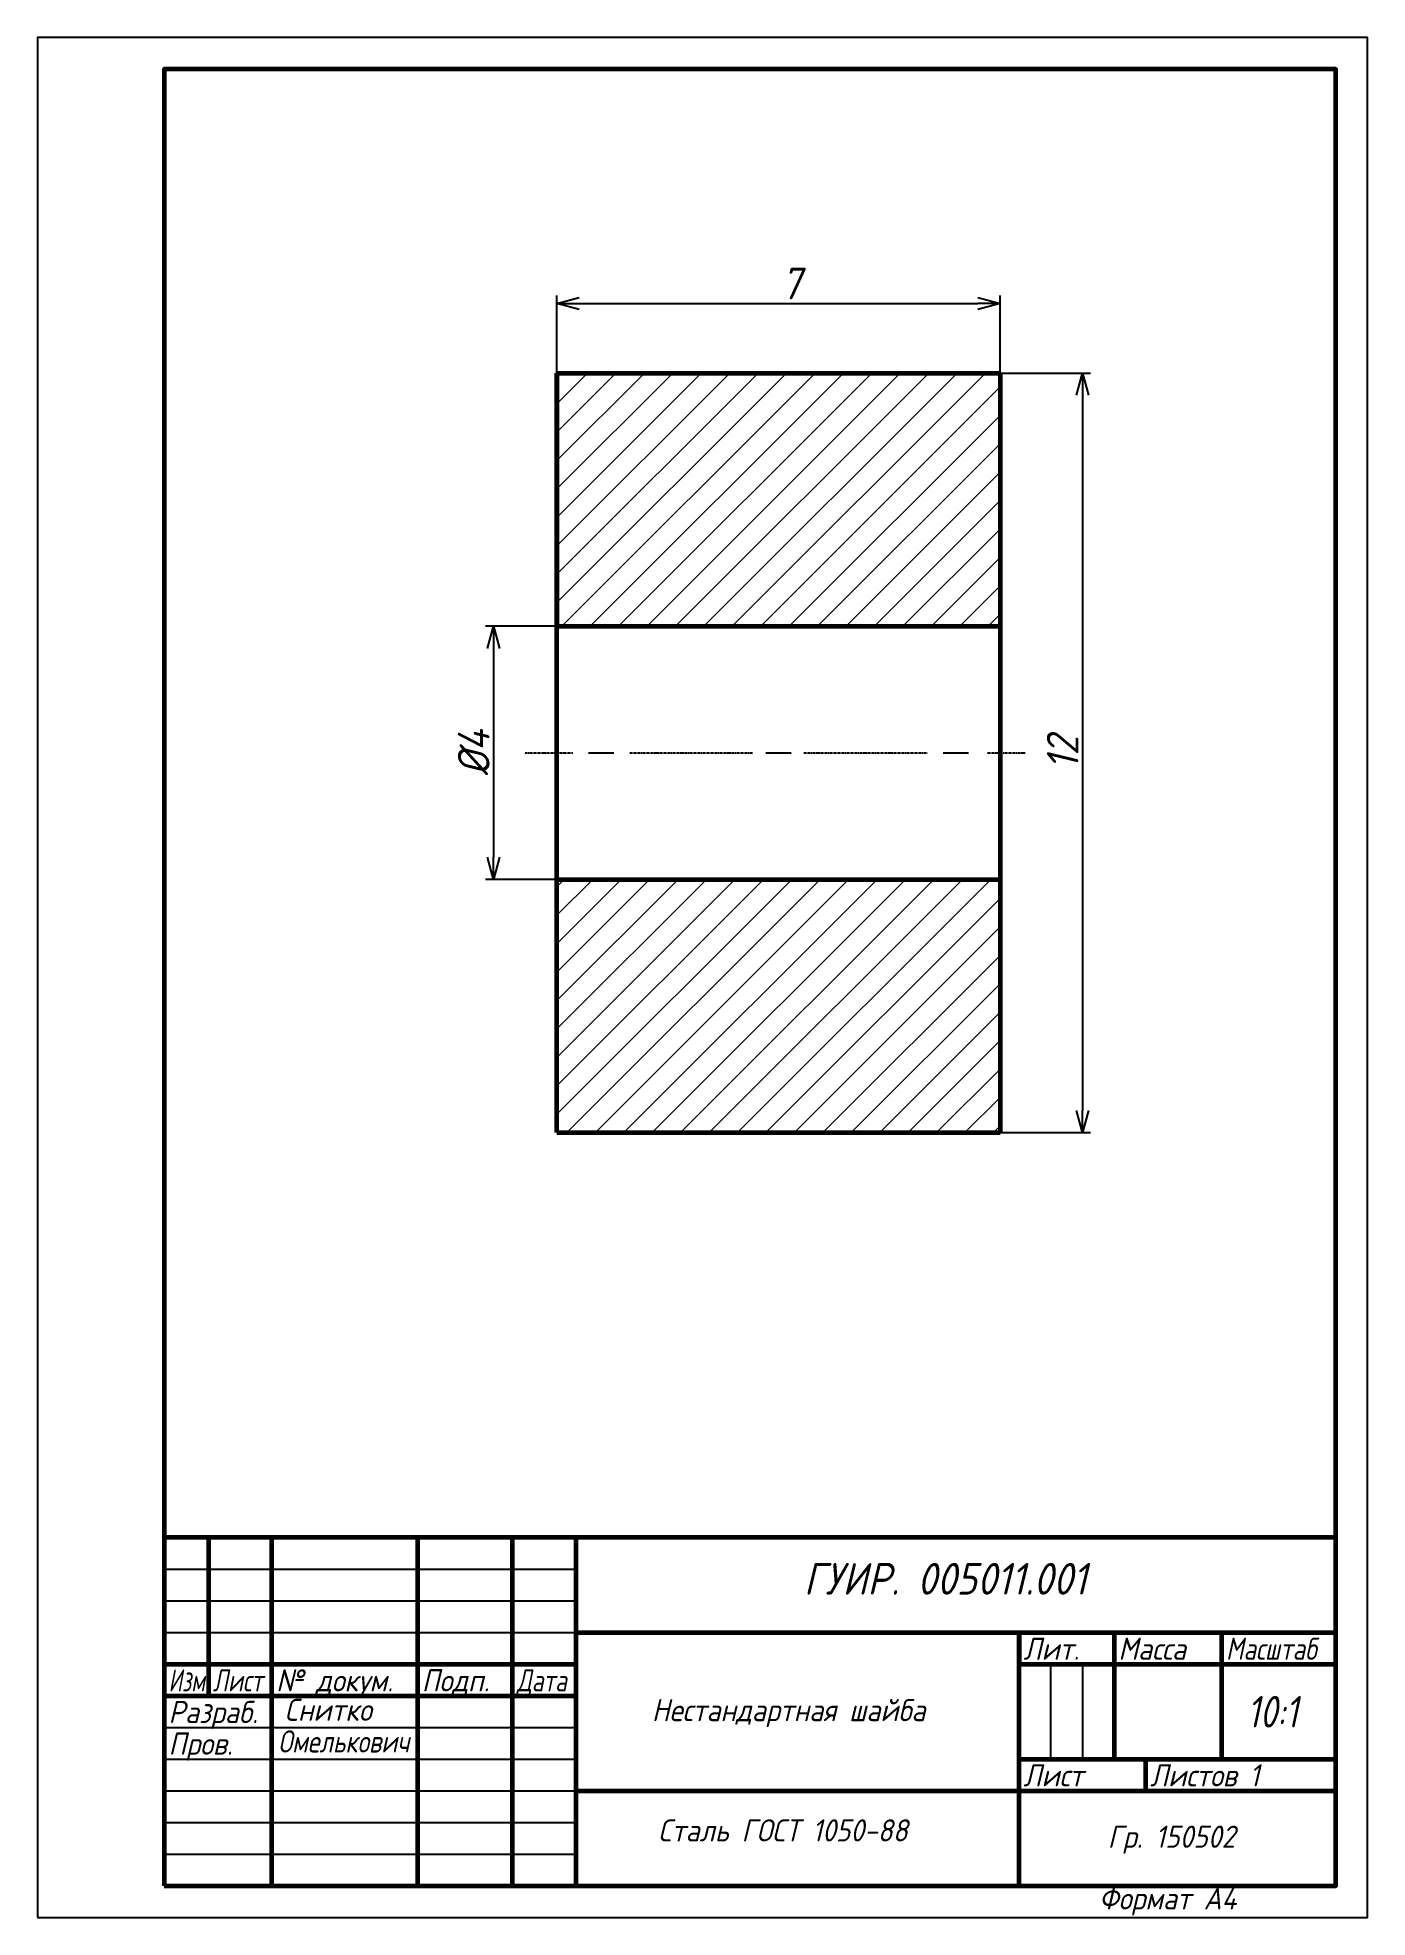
# Model space of a CAD drawing. Header units: millimetres. Extents: x 0 to 210, y 0 to 297.
import ezdxf

# ---------------------------------------------------------------- set-up
doc = ezdxf.new("R2010")
doc.units = ezdxf.units.MM
doc.header["$LTSCALE"] = 0.5
doc.linetypes.add('CENTER2', pattern=[1.125, 0.75, -0.125, 0.125, -0.125])
doc.layers.get('0').update_dxf_attribs({"lineweight": 60})
doc.layers.get('Defpoints').update_dxf_attribs({"color": 5})
doc.layers.add('3-размеры', color=6, linetype='Continuous')
doc.layers.add('4-текст', color=7, linetype='Continuous', true_color=0x00ad00)
doc.styles.get("Standard").update_dxf_attribs({"font": 'isocpeui.ttf', "width": 0.9})
doc.dimstyles.new('ЕСКД', dxfattribs={"dimtxt": 5, "dimasz": 3.5, "dimexe": 1.25, "dimexo": 0, "dimtad": 1, "dimtoh": 1, "dimdec": 1, "dimtxsty": 'Standard', "dimblk": 'OPEN30', "dimcen": 2.5, "dimadec": 0, "dimazin": 0, "dimtfac": 1, "dimtdec": 1, "dimtmove": 0, "dimatfit": 3, "dimldrblk": 'DOTSMALL', "dimfxl": 1, "dimarcsym": 0})

# ---------------------------------------------------------------- blocks, each defined once
blk = doc.blocks.new('_Open30')
at = {"color": 0, "linetype": 'ByBlock', "lineweight": -2}
for p, q in [((-1, 0.268), (0, 0)), ((0, 0), (-1, -0.268)), ((0, 0), (-1, 0))]:
    blk.add_line(p, q, dxfattribs=at)
blk = doc.blocks.new('*D22')
at = {"layer": '3-размеры', "color": 0, "lineweight": -2, "transparency": 16777216}
for p, q in [((152, 244), (166.25, 244)), ((165, 240.5), (165, 127.5)), ((152, 124), (166.25, 124))]:
    blk.add_line(p, q, dxfattribs=at)
at = {"layer": 'Defpoints', "color": 0, "transparency": 16777216}
for p in [(152, 244), (152, 124), (165, 124)]:
    blk.add_point(p, dxfattribs=at)
at = {"layer": '3-размеры', "color": 0, "lineweight": -2, "transparency": 16777216, "xscale": 3.5, "yscale": 3.5, "zscale": 3.5}
for p, rotation in [((165, 244), 90), ((165, 124), 270)]:
    blk.add_blockref('_Open30', p, dxfattribs=dict(at, rotation=rotation))
at = {"layer": '3-размеры', "color": 0, "transparency": 16777216, "insert": (161.875, 184), "char_height": 5, "width": 8.01141, "attachment_point": 5, "rotation": 90}
blk.add_mtext('12', dxfattribs=at)
blk = doc.blocks.new('_DotSmall')
at = {"color": 0, "linetype": 'ByBlock', "const_width": 0.5}
blk.add_lwpolyline([(-0.0625, 0, 1), (0.0625, 0, 1)], format="xyb", close=True, dxfattribs=at)
blk = doc.blocks.new('*D24')
at = {"layer": '3-размеры', "color": 0, "lineweight": -2, "transparency": 16777216}
for p, q in [((82, 244), (82, 256.25)), ((152, 244), (152, 256.25)), ((85.5, 255), (148.5, 255))]:
    blk.add_line(p, q, dxfattribs=at)
at = {"layer": 'Defpoints', "color": 0, "transparency": 16777216}
for p in [(152, 255), (82, 244), (152, 244)]:
    blk.add_point(p, dxfattribs=at)
at = {"layer": '3-размеры', "color": 0, "lineweight": -2, "transparency": 16777216, "xscale": 3.5, "yscale": 3.5, "zscale": 3.5, "rotation": 180}
blk.add_blockref('_Open30', (82, 255), dxfattribs=at)
at = {"layer": '3-размеры', "color": 0, "lineweight": -2, "transparency": 16777216, "xscale": 3.5, "yscale": 3.5, "zscale": 3.5}
blk.add_blockref('_Open30', (152, 255), dxfattribs=at)
at = {"layer": '3-размеры', "color": 0, "transparency": 16777216, "insert": (119, 258.16), "char_height": 5, "attachment_point": 5}
blk.add_mtext('7', dxfattribs=at)
blk = doc.blocks.new('*D27')
at = {"layer": '3-размеры', "color": 0, "lineweight": -2, "transparency": 16777216}
for p, q in [((82, 204), (70.75, 204)), ((72, 200.5), (72, 167.5)), ((82, 164), (70.75, 164))]:
    blk.add_line(p, q, dxfattribs=at)
at = {"layer": 'Defpoints', "color": 0, "transparency": 16777216}
for p in [(82, 204), (72, 164), (82, 164)]:
    blk.add_point(p, dxfattribs=at)
at = {"layer": '3-размеры', "color": 0, "lineweight": -2, "transparency": 16777216, "xscale": 3.5, "yscale": 3.5, "zscale": 3.5}
for p, rotation in [((72, 204), 90), ((72, 164), 270)]:
    blk.add_blockref('_Open30', p, dxfattribs=dict(at, rotation=rotation))
at = {"layer": '3-размеры', "color": 0, "transparency": 16777216, "insert": (68.875, 184), "char_height": 5, "attachment_point": 5, "rotation": 90}
blk.add_mtext('%%C4', dxfattribs=at)

msp = doc.modelspace()

# ---------------------------------------------------------------- hatches: boundary and pattern name
at = {"lineweight": 9}
h = msp.add_hatch(dxfattribs=at)
h.set_pattern_fill('ANSI31', color=0)
h.set_pattern_definition([(45, (6, 6), (-2.245064, 2.245064), [])])
h.paths.add_polyline_path([(152, 204), (152, 244), (82, 244), (82, 204)])
h.paths.add_polyline_path([(82, 164), (82, 124), (152, 124), (152, 164)])

# ---------------------------------------------------------------- linework, layer by layer
at = {"color": 0}
for p, q in [((82, 124), (82, 244)), ((82, 244), (152, 244)), ((82, 244), (82, 204)), ((152, 244), (152, 124)), ((82, 204), (152, 204)), ((82, 124), (82, 164)), ((82, 164), (152, 164)), ((82, 124), (152, 124)), ((155, 45), (155, 40))]:
    msp.add_line(p, q, dxfattribs=at)
at = {"color": 0, "lineweight": 60}
for p, q in [((205, 60), (20, 60)), ((27, 60), (27, 35)), ((37, 5), (37, 60)), ((60, 60), (60, 5)), ((75, 5), (75, 60)), ((85, 60), (85, 5)), ((85, 45), (205, 45)), ((155, 5), (155, 45)), ((170, 45), (170, 25)), ((187, 25), (187, 45)), ((20, 40), (85, 40)), ((155, 40), (205, 40)), ((20, 35), (85, 35)), ((155, 25), (205, 25)), ((175, 20), (175, 25)), ((85, 20), (205, 20))]:
    msp.add_line(p, q, dxfattribs=at)
at = {"color": 0, "lineweight": -3}
for p, q in [((20, 55), (85, 55)), ((20, 50), (85, 50)), ((20, 45), (85, 45)), ((160, 25), (160, 40)), ((165, 40), (165, 25)), ((20, 30), (85, 30)), ((20, 25), (85, 25)), ((20, 20), (85, 20)), ((20, 15), (85, 15)), ((20, 10), (85, 10))]:
    msp.add_line(p, q, dxfattribs=at)
at = {"color": 0, "lineweight": 60}
msp.add_lwpolyline([(20, 5), (205, 5), (205, 292), (20, 292)], close=True, dxfattribs=at)
at = {"layer": '3-размеры', "color": 0, "linetype": 'CENTER2'}
for p, q in [((77, 184), (84.5, 184)), ((93.5, 184), (113, 184)), ((121, 184), (140.5, 184)), ((150, 184), (156, 184))]:
    msp.add_line(p, q, dxfattribs=at)
at = {"layer": '3-размеры', "color": 0, "linetype": 'Continuous'}
for p, q in [((87, 184), (91, 184)), ((115, 184), (119, 184)), ((143, 184), (147, 184))]:
    msp.add_line(p, q, dxfattribs=at)
at = {"layer": 'Defpoints'}
msp.add_lwpolyline([(0, 0), (210, 0), (210, 297), (0, 297)], close=True, dxfattribs=at)

# ---------------------------------------------------------------- texts
at = {"lineweight": -3, "width": 0.9}
msp.add_text('Формат А4', height=3.5, dxfattribs=at).set_placement((167.6, 1.25))
at = {"color": 0, "insert": (98, 15.5), "char_height": 3.5, "width": 43.2907, "attachment_point": 1}
msp.add_mtext('Сталь ГОСТ 1050-88', dxfattribs=at)
at = {"layer": '4-текст', "color": 0, "lineweight": -3}
for s, height, width, p in [('ГУИР. 005011.001', 5, 0.9, (121, 51)), ('Лит.', 3.5, 0.9, (155.67, 40.7)), ('Масса', 3.5, 0.9, (170.67, 40.7)), ('Масштаб', 3.5, 0.8, (187.67, 40.7)), ('Изм.', 3.5, 0.7, (20.67, 35.7)), ('Лист', 3.5, 0.75, (27.67, 35.7)), ('№ докум.', 3.5, 0.9, (37.67, 35.7)), ('Подп.', 3.5, 0.9, (60.67, 35.7)), ('Дата', 3.5, 0.75, (75.67, 35.7)), ('Разраб.', 3.5, 0.9, (20.67, 30.7)), ('Нестандартная шайба', 3.5, 0.9, (97, 31)), ('10:1', 5, 0.8, (191, 30)), ('Пров.', 3.5, 0.9, (20.67, 25.7)), ('Омелькович', 3.5, 0.8, (38, 26.05)), ('Лист', 3.5, 0.9, (155.67, 20.7)), ('Листов 1', 3.5, 0.9, (175.67, 20.7)), ('Гр. 150502', 3.5, 0.9, (169, 11))]:
    msp.add_text(s, height=height, dxfattribs=dict(at, width=width)).set_placement(p)
at = {"layer": '4-текст', "color": 0, "insert": (39, 34.55), "char_height": 3.5, "width": 16.1065, "attachment_point": 1}
msp.add_mtext('Снитко', dxfattribs=at)

# ---------------------------------------------------------------- dimensions: what is measured, and where the dimension line sits
at = {"layer": '3-размеры', "color": 0}
dim = msp.add_linear_dim(base=(152, 255), p1=(82, 244), p2=(152, 244), text='7', dimstyle='ЕСКД', dxfattribs=at)
dim.commit()
dim.dimension.update_dxf_attribs({"geometry": '*D24', "text_midpoint": (119, 255), "dimtype": 160})
for base, p1, p2, text, picture, middle in [((165, 124), (152, 244), (152, 124), '12', '*D22', (165, 184)), ((72, 164), (82, 204), (82, 164), '%%C4', '*D27', (72, 184))]:
    dim = msp.add_linear_dim(base=base, p1=p1, p2=p2, angle=90, text=text, dimstyle='ЕСКД', dxfattribs=at)
    dim.commit()
    dim.dimension.update_dxf_attribs({"geometry": picture, "text_midpoint": middle, "dimtype": 160})

doc.saveas('drawing.dxf')
